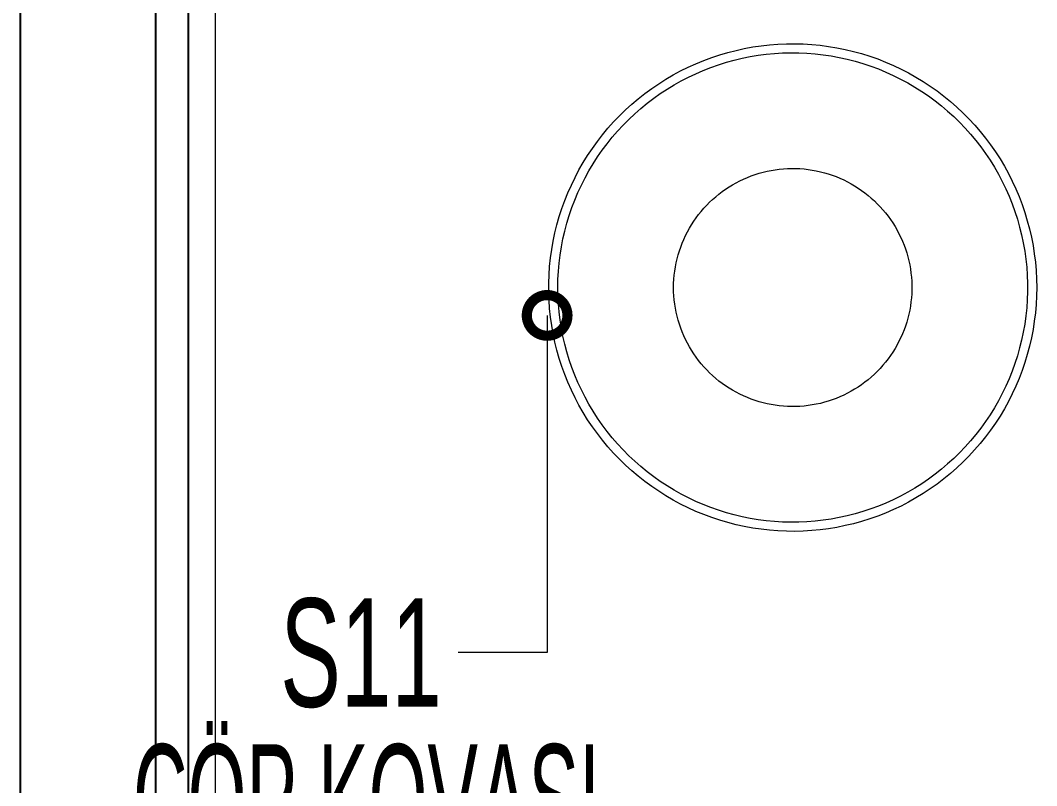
# Model space of a CAD drawing. Header units: centimetres. Extents: x 5488 to 20269, y -31398 to -19684.
# Drawn here: x 13763.68 to 13801.18, y -23185.21 to -23156.96 of the extents above; entities that cross this region are included whole.
import ezdxf
from ezdxf import colors
from ezdxf.entities.mleader import LeaderData, LeaderLine
from ezdxf.math import Vec2, Vec3

# ---------------------------------------------------------------- set-up
doc = ezdxf.new("R2010")
doc.units = ezdxf.units.CM
for name, color, linetype, lineweight in [('xxx_Auto_Kaplama_Ahşap', 34, 'Continuous', 0), ('xxx_Auto_Kaplama_Seramik', 182, 'Continuous', 13), ('xxx_Auto_Konstruksiyon_Metal', 141, 'Continuous', 0), ('xxx_Auto_SIGN_GENERAL', 51, 'Continuous', 0), ('xxx_Auto_Tefris_Tefris', 32, 'Continuous', 15)]:
    doc.layers.add(name, color=color, linetype=linetype, lineweight=lineweight)
doc.layers.add('xxx_Autoxxx_Auto_Duvar_Alcipan', color=51, linetype='Continuous')
doc.styles.add('AUTOBAN', font='')
doc.styles.add('ROMANS', font='romans')
doc.styles.get('AUTOBAN').set_extended_font_data('Helvetica Normal Tr')

# ---------------------------------------------------------------- blocks, each defined once
blk = doc.blocks.new('A$Cd4c68676')
at = {"layer": 'xxx_Auto_Kaplama_Seramik'}
blk.add_lwpolyline([(240.308, -272.436), (240.308, -143.554)], dxfattribs=at)
at = {"layer": 'xxx_Autoxxx_Auto_Duvar_Alcipan'}
for points in [[(233.108, -272.436), (233.107, -142.354)], [(238.108, -272.436), (238.108, -142.354)], [(239.308, -272.436), (239.308, -143.554)]]:
    blk.add_lwpolyline(points, dxfattribs=at)
blk = doc.blocks.new('_DotSmall')
at = {"color": 0, "linetype": 'ByBlock', "const_width": 0.5}
blk.add_lwpolyline([(-0.0625, 0, 1), (0.0625, 0, 1)], format="xyb", close=True, dxfattribs=at)
blk = doc.blocks.new('x2202_Autoban_Istinye Park_Food Hall_PLAN_altlik_20220517$0$2202_Autoban_Istinye Park_Food Hall_PLAN_altlik_20220506$0$S12_plan')
for p, q in [((-2.165, 8.697), (-2.467, 8.617)), ((-1.861, 8.767), (-2.165, 8.697)), ((-1.554, 8.827), (-1.861, 8.767)), ((-1.246, 8.875), (-1.554, 8.827)), ((-0.936, 8.913), (-1.246, 8.875)), ((-0.624, 8.94), (-0.936, 8.913)), ((-0.312, 8.956), (-0.624, 8.94)), ((-0.15, 8.625), (-0.451, 8.615)), ((0, 8.962), (-0.312, 8.956)), ((0.15, 8.625), (-0.15, 8.625)), ((0.312, 8.956), (0, 8.962)), ((0.451, 8.615), (0.15, 8.625)), ((0.624, 8.94), (0.312, 8.956)), ((0.936, 8.913), (0.624, 8.94)), ((1.246, 8.875), (0.936, 8.913)), ((1.554, 8.827), (1.246, 8.875)), ((1.861, 8.767), (1.554, 8.827)), ((2.165, 8.697), (1.861, 8.767)), ((2.467, 8.617), (2.165, 8.697)), ((-3.354, 8.314), (-3.642, 8.192)), ((-3.062, 8.425), (-3.354, 8.314)), ((-2.766, 8.526), (-3.062, 8.425)), ((-2.52, 8.252), (-2.806, 8.159)), ((-2.467, 8.617), (-2.766, 8.526)), ((-2.23, 8.334), (-2.52, 8.252)), ((-1.939, 8.407), (-2.23, 8.334)), ((-1.644, 8.469), (-1.939, 8.407)), ((-1.348, 8.521), (-1.644, 8.469)), ((-1.05, 8.562), (-1.348, 8.521)), ((-0.751, 8.594), (-1.05, 8.562)), ((-0.451, 8.615), (-0.751, 8.594)), ((0.751, 8.594), (0.451, 8.615)), ((1.05, 8.562), (0.751, 8.594)), ((1.348, 8.521), (1.05, 8.562)), ((1.644, 8.469), (1.348, 8.521)), ((1.939, 8.407), (1.644, 8.469)), ((2.23, 8.334), (1.939, 8.407)), ((2.52, 8.252), (2.23, 8.334)), ((2.766, 8.526), (2.467, 8.617)), ((2.806, 8.159), (2.52, 8.252)), ((3.062, 8.425), (2.766, 8.526)), ((3.354, 8.314), (3.062, 8.425)), ((3.642, 8.192), (3.354, 8.314)), ((-4.204, 7.92), (-4.477, 7.769)), ((-3.925, 8.061), (-4.204, 7.92)), ((-3.642, 8.192), (-3.925, 8.061)), ((-3.368, 7.945), (-3.643, 7.823)), ((-3.089, 8.057), (-3.368, 7.945)), ((-2.806, 8.159), (-3.089, 8.057)), ((3.089, 8.057), (2.806, 8.159)), ((3.368, 7.945), (3.089, 8.057)), ((3.643, 7.823), (3.368, 7.945)), ((3.925, 8.061), (3.642, 8.192)), ((4.204, 7.92), (3.925, 8.061)), ((4.477, 7.769), (4.204, 7.92)), ((-4.746, 7.609), (-5.008, 7.44)), ((-4.477, 7.769), (-4.746, 7.609)), ((-4.179, 7.552), (-4.44, 7.402)), ((-3.913, 7.692), (-4.179, 7.552)), ((-3.643, 7.823), (-3.913, 7.692)), ((3.913, 7.692), (3.643, 7.823)), ((4.179, 7.552), (3.913, 7.692)), ((4.44, 7.402), (4.179, 7.552)), ((4.746, 7.609), (4.477, 7.769)), ((5.008, 7.44), (4.746, 7.609)), ((-5.265, 7.261), (-5.515, 7.074)), ((-5.008, 7.44), (-5.265, 7.261)), ((-4.696, 7.244), (-4.946, 7.076)), ((-4.44, 7.402), (-4.696, 7.244)), ((4.696, 7.244), (4.44, 7.402)), ((4.946, 7.076), (4.696, 7.244)), ((5.265, 7.261), (5.008, 7.44)), ((5.515, 7.074), (5.265, 7.261)), ((-5.758, 6.878), (-5.995, 6.674)), ((-5.515, 7.074), (-5.758, 6.878)), ((-5.19, 6.9), (-5.427, 6.716)), ((-4.946, 7.076), (-5.19, 6.9)), ((5.19, 6.9), (4.946, 7.076)), ((5.427, 6.716), (5.19, 6.9)), ((5.758, 6.879), (5.515, 7.074)), ((5.995, 6.675), (5.758, 6.879)), ((-6.224, 6.462), (-6.446, 6.242)), ((-5.995, 6.674), (-6.224, 6.462)), ((-5.659, 6.523), (-5.883, 6.323)), ((-5.427, 6.716), (-5.659, 6.523)), ((5.659, 6.523), (5.427, 6.716)), ((5.883, 6.323), (5.659, 6.523)), ((6.224, 6.462), (5.995, 6.675)), ((6.446, 6.243), (6.224, 6.462)), ((-6.66, 6.015), (-6.866, 5.78)), ((-6.446, 6.242), (-6.66, 6.015)), ((-6.1, 6.115), (-6.31, 5.9)), ((-5.883, 6.323), (-6.1, 6.115)), ((6.1, 6.115), (5.883, 6.323)), ((6.31, 5.9), (6.1, 6.115)), ((6.66, 6.015), (6.446, 6.243)), ((6.866, 5.78), (6.66, 6.015)), ((-6.866, 5.78), (-7.064, 5.538)), ((-6.512, 5.677), (-6.707, 5.448)), ((-6.31, 5.9), (-6.512, 5.677)), ((6.512, 5.677), (6.31, 5.9)), ((6.707, 5.448), (6.512, 5.677)), ((7.064, 5.538), (6.866, 5.78)), ((-7.253, 5.29), (-7.434, 5.035)), ((-7.064, 5.538), (-7.253, 5.29)), ((-6.707, 5.448), (-6.893, 5.212)), ((6.893, 5.212), (6.707, 5.448)), ((7.254, 5.29), (7.064, 5.538)), ((7.434, 5.035), (7.254, 5.29)), ((-7.434, 5.035), (-7.606, 4.774)), ((-7.071, 4.969), (-7.241, 4.721)), ((-6.893, 5.212), (-7.071, 4.969)), ((7.071, 4.969), (6.893, 5.212)), ((7.241, 4.721), (7.071, 4.969)), ((7.606, 4.774), (7.434, 5.035)), ((-7.768, 4.507), (-7.921, 4.234)), ((-7.606, 4.774), (-7.768, 4.507)), ((-7.241, 4.721), (-7.401, 4.467)), ((7.401, 4.467), (7.241, 4.721)), ((7.768, 4.507), (7.606, 4.774)), ((7.921, 4.235), (7.768, 4.507)), ((-7.921, 4.234), (-8.065, 3.957)), ((-7.553, 4.207), (-7.696, 3.942)), ((-7.401, 4.467), (-7.553, 4.207)), ((-1.278, 4.167), (-1.423, 4.12)), ((-1.131, 4.209), (-1.278, 4.167)), ((-0.983, 4.245), (-1.131, 4.209)), ((-0.834, 4.277), (-0.983, 4.245)), ((-0.684, 4.303), (-0.834, 4.277)), ((-0.533, 4.324), (-0.684, 4.303)), ((-0.381, 4.34), (-0.533, 4.324)), ((-0.229, 4.351), (-0.381, 4.34)), ((-0.076, 4.356), (-0.229, 4.351)), ((0.076, 4.356), (-0.076, 4.356)), ((0.229, 4.351), (0.076, 4.356)), ((0.381, 4.34), (0.229, 4.351)), ((0.533, 4.324), (0.381, 4.34)), ((0.684, 4.303), (0.533, 4.324)), ((0.834, 4.277), (0.684, 4.303)), ((0.983, 4.245), (0.834, 4.277)), ((1.131, 4.209), (0.983, 4.245)), ((1.278, 4.167), (1.131, 4.209)), ((1.423, 4.12), (1.278, 4.167)), ((7.553, 4.207), (7.401, 4.467)), ((7.696, 3.942), (7.553, 4.207)), ((8.065, 3.957), (7.921, 4.235)), ((-8.065, 3.957), (-8.198, 3.675)), ((-7.696, 3.942), (-7.83, 3.673)), ((-2.12, 3.812), (-2.252, 3.736)), ((-1.985, 3.883), (-2.12, 3.812)), ((-1.848, 3.949), (-1.985, 3.883)), ((-1.708, 4.011), (-1.848, 3.949)), ((-1.567, 4.068), (-1.708, 4.011)), ((-1.423, 4.12), (-1.567, 4.068)), ((1.567, 4.068), (1.423, 4.12)), ((1.708, 4.011), (1.567, 4.068)), ((1.848, 3.949), (1.708, 4.011)), ((1.985, 3.883), (1.848, 3.949)), ((2.12, 3.812), (1.985, 3.883)), ((2.252, 3.736), (2.12, 3.812)), ((7.83, 3.673), (7.696, 3.942)), ((8.198, 3.675), (8.065, 3.957)), ((-8.322, 3.388), (-8.436, 3.097)), ((-8.198, 3.675), (-8.322, 3.388)), ((-7.954, 3.399), (-8.068, 3.121)), ((-7.83, 3.673), (-7.954, 3.399)), ((-2.753, 3.388), (-2.87, 3.29)), ((-2.632, 3.481), (-2.753, 3.388)), ((-2.509, 3.57), (-2.632, 3.481)), ((-2.382, 3.655), (-2.509, 3.57)), ((-2.252, 3.736), (-2.382, 3.655)), ((2.382, 3.655), (2.252, 3.736)), ((2.509, 3.57), (2.382, 3.655)), ((2.632, 3.481), (2.509, 3.57)), ((2.753, 3.388), (2.632, 3.481)), ((2.87, 3.29), (2.753, 3.388)), ((7.954, 3.399), (7.83, 3.673)), ((8.068, 3.121), (7.954, 3.399)), ((8.322, 3.388), (8.198, 3.675)), ((8.436, 3.097), (8.322, 3.388)), ((-8.436, 3.097), (-8.54, 2.802)), ((-8.068, 3.121), (-8.173, 2.839)), ((-3.094, 3.083), (-3.201, 2.974)), ((-2.984, 3.188), (-3.094, 3.083)), ((-2.87, 3.29), (-2.984, 3.188)), ((2.984, 3.188), (2.87, 3.29)), ((3.094, 3.083), (2.984, 3.188)), ((3.201, 2.974), (3.094, 3.083)), ((8.173, 2.839), (8.068, 3.121)), ((8.54, 2.802), (8.436, 3.097)), ((-8.54, 2.802), (-8.633, 2.504)), ((-8.173, 2.839), (-8.268, 2.553)), ((-3.496, 2.625), (-3.587, 2.502)), ((-3.402, 2.744), (-3.496, 2.625)), ((-3.303, 2.861), (-3.402, 2.744)), ((-3.201, 2.974), (-3.303, 2.861)), ((3.303, 2.861), (3.201, 2.974)), ((3.402, 2.744), (3.303, 2.861)), ((3.496, 2.625), (3.402, 2.744)), ((3.587, 2.502), (3.496, 2.625)), ((8.268, 2.553), (8.173, 2.839)), ((8.633, 2.504), (8.54, 2.802)), ((-8.633, 2.504), (-8.716, 2.203)), ((-8.353, 2.265), (-8.428, 1.974)), ((-8.268, 2.553), (-8.353, 2.265)), ((-3.673, 2.376), (-3.754, 2.247)), ((-3.587, 2.502), (-3.673, 2.376)), ((3.673, 2.376), (3.587, 2.502)), ((3.754, 2.247), (3.673, 2.376)), ((8.353, 2.265), (8.268, 2.553)), ((8.428, 1.974), (8.353, 2.265)), ((8.717, 2.203), (8.633, 2.504)), ((-8.789, 1.899), (-8.851, 1.593)), ((-8.716, 2.203), (-8.789, 1.899)), ((-8.428, 1.974), (-8.492, 1.68)), ((-3.904, 1.981), (-3.971, 1.844)), ((-3.831, 2.115), (-3.904, 1.981)), ((-3.754, 2.247), (-3.831, 2.115)), ((3.831, 2.115), (3.754, 2.247)), ((3.904, 1.981), (3.831, 2.115)), ((3.971, 1.844), (3.904, 1.981)), ((8.492, 1.68), (8.428, 1.974)), ((8.789, 1.899), (8.717, 2.203)), ((8.851, 1.593), (8.789, 1.899)), ((-8.851, 1.593), (-8.902, 1.285)), ((-8.492, 1.68), (-8.547, 1.384)), ((-4.092, 1.564), (-4.145, 1.421)), ((-4.034, 1.705), (-4.092, 1.564)), ((-3.971, 1.844), (-4.034, 1.705)), ((4.034, 1.705), (3.971, 1.844)), ((4.092, 1.564), (4.034, 1.705)), ((4.145, 1.421), (4.092, 1.564)), ((8.547, 1.384), (8.492, 1.68)), ((8.902, 1.285), (8.851, 1.593)), ((-8.902, 1.285), (-8.943, 0.975)), ((-8.547, 1.384), (-8.591, 1.087)), ((-4.237, 1.13), (-4.275, 0.982)), ((-4.194, 1.276), (-4.237, 1.13)), ((-4.145, 1.421), (-4.194, 1.276)), ((4.194, 1.276), (4.145, 1.421)), ((4.237, 1.13), (4.194, 1.276)), ((4.275, 0.982), (4.237, 1.13)), ((8.591, 1.087), (8.547, 1.384)), ((8.943, 0.975), (8.902, 1.285)), ((-8.943, 0.975), (-8.972, 0.664)), ((-8.625, 0.788), (-8.649, 0.488)), ((-8.591, 1.087), (-8.625, 0.788)), ((-4.308, 0.833), (-4.335, 0.683)), ((-4.275, 0.982), (-4.308, 0.833)), ((4.308, 0.833), (4.275, 0.982)), ((4.335, 0.683), (4.308, 0.833)), ((8.625, 0.788), (8.591, 1.087)), ((8.649, 0.488), (8.625, 0.788)), ((8.973, 0.664), (8.943, 0.975)), ((-8.972, 0.664), (-8.991, 0.352)), ((-8.649, 0.488), (-8.662, 0.187)), ((-4.375, 0.381), (-4.387, 0.229)), ((-4.358, 0.532), (-4.375, 0.381)), ((-4.335, 0.683), (-4.358, 0.532)), ((4.358, 0.532), (4.335, 0.683)), ((4.375, 0.381), (4.358, 0.532)), ((4.387, 0.229), (4.375, 0.381)), ((8.662, 0.187), (8.649, 0.488)), ((8.992, 0.352), (8.973, 0.664)), ((-8.991, 0.352), (-9, 0.04)), ((-9, 0.04), (-8.997, -0.272)), ((-8.662, 0.187), (-8.664, -0.113)), ((-4.393, 0.076), (-4.395, -0.076)), ((-4.387, 0.229), (-4.393, 0.076)), ((4.393, 0.076), (4.387, 0.229)), ((4.395, -0.076), (4.393, 0.076)), ((8.664, -0.113), (8.662, 0.187)), ((9, 0.04), (8.992, 0.352)), ((8.997, -0.272), (9, 0.04)), ((-8.997, -0.272), (-8.983, -0.585)), ((-8.664, -0.113), (-8.656, -0.414)), ((-4.395, -0.076), (-4.391, -0.229)), ((-4.391, -0.229), (-4.381, -0.381)), ((4.381, -0.381), (4.391, -0.229)), ((4.391, -0.229), (4.395, -0.076)), ((8.656, -0.414), (8.664, -0.113)), ((8.983, -0.584), (8.997, -0.272)), ((-8.983, -0.585), (-8.959, -0.896)), ((-8.656, -0.414), (-8.638, -0.714)), ((-8.638, -0.714), (-8.609, -1.014)), ((-4.381, -0.381), (-4.367, -0.533)), ((-4.367, -0.533), (-4.347, -0.684)), ((-4.347, -0.684), (-4.322, -0.835)), ((4.322, -0.835), (4.347, -0.684)), ((4.347, -0.684), (4.367, -0.533)), ((4.367, -0.533), (4.381, -0.381)), ((8.609, -1.014), (8.638, -0.714)), ((8.638, -0.714), (8.656, -0.414)), ((8.959, -0.896), (8.983, -0.584)), ((-8.959, -0.896), (-8.924, -1.206)), ((-8.609, -1.014), (-8.57, -1.312)), ((-4.322, -0.835), (-4.292, -0.984)), ((-4.292, -0.984), (-4.256, -1.133)), ((4.256, -1.133), (4.292, -0.984)), ((4.292, -0.984), (4.322, -0.835)), ((8.57, -1.312), (8.609, -1.014)), ((8.924, -1.206), (8.959, -0.896)), ((-8.924, -1.206), (-8.878, -1.515)), ((-8.57, -1.312), (-8.521, -1.608)), ((-4.256, -1.133), (-4.216, -1.28)), ((-4.216, -1.28), (-4.17, -1.425)), ((-4.17, -1.425), (-4.12, -1.569)), ((4.12, -1.569), (4.17, -1.425)), ((4.17, -1.425), (4.216, -1.28)), ((4.216, -1.28), (4.256, -1.133)), ((8.521, -1.608), (8.57, -1.312)), ((8.878, -1.515), (8.924, -1.206)), ((-8.878, -1.515), (-8.821, -1.823)), ((-8.821, -1.823), (-8.754, -2.128)), ((-8.521, -1.608), (-8.461, -1.903)), ((-4.12, -1.569), (-4.064, -1.711)), ((-4.064, -1.711), (-4.003, -1.851)), ((-4.003, -1.851), (-3.938, -1.989)), ((3.938, -1.989), (4.003, -1.851)), ((4.003, -1.851), (4.064, -1.711)), ((4.064, -1.711), (4.12, -1.569)), ((8.461, -1.903), (8.521, -1.608)), ((8.754, -2.128), (8.821, -1.823)), ((8.821, -1.823), (8.878, -1.515)), ((-8.754, -2.128), (-8.676, -2.43)), ((-8.461, -1.903), (-8.392, -2.196)), ((-8.392, -2.196), (-8.312, -2.486)), ((-3.938, -1.989), (-3.868, -2.125)), ((-3.868, -2.125), (-3.793, -2.258)), ((3.793, -2.258), (3.868, -2.125)), ((3.868, -2.125), (3.938, -1.989)), ((8.312, -2.486), (8.392, -2.196)), ((8.392, -2.196), (8.461, -1.903)), ((8.676, -2.43), (8.754, -2.128)), ((-8.676, -2.43), (-8.588, -2.73)), ((-8.312, -2.486), (-8.222, -2.773)), ((-3.793, -2.258), (-3.714, -2.388)), ((-3.714, -2.388), (-3.63, -2.515)), ((-3.63, -2.515), (-3.542, -2.64)), ((3.542, -2.64), (3.63, -2.515)), ((3.63, -2.515), (3.714, -2.388)), ((3.714, -2.388), (3.793, -2.258)), ((8.222, -2.773), (8.312, -2.486)), ((8.588, -2.73), (8.676, -2.43)), ((-8.588, -2.73), (-8.489, -3.026)), ((-8.222, -2.773), (-8.122, -3.056)), ((-3.542, -2.64), (-3.45, -2.761)), ((-3.45, -2.761), (-3.353, -2.879)), ((-3.353, -2.879), (-3.252, -2.994)), ((-3.252, -2.994), (-3.148, -3.105)), ((3.148, -3.105), (3.252, -2.994)), ((3.252, -2.994), (3.353, -2.879)), ((3.353, -2.879), (3.45, -2.761)), ((3.45, -2.761), (3.542, -2.64)), ((8.122, -3.056), (8.222, -2.773)), ((8.489, -3.026), (8.588, -2.73)), ((-8.489, -3.026), (-8.38, -3.319)), ((-8.38, -3.319), (-8.261, -3.608)), ((-8.122, -3.056), (-8.012, -3.337)), ((-8.012, -3.337), (-7.893, -3.613)), ((-3.148, -3.105), (-3.039, -3.212)), ((-3.039, -3.212), (-2.927, -3.316)), ((-2.927, -3.316), (-2.812, -3.416)), ((2.812, -3.416), (2.927, -3.316)), ((2.927, -3.316), (3.039, -3.212)), ((3.039, -3.212), (3.148, -3.105)), ((7.893, -3.613), (8.012, -3.337)), ((8.012, -3.337), (8.122, -3.056)), ((8.262, -3.608), (8.381, -3.319)), ((8.381, -3.319), (8.489, -3.026)), ((-8.261, -3.608), (-8.133, -3.893)), ((-7.893, -3.613), (-7.764, -3.884)), ((-2.812, -3.416), (-2.693, -3.511)), ((-2.693, -3.511), (-2.571, -3.603)), ((-2.571, -3.603), (-2.446, -3.69)), ((-2.446, -3.69), (-2.317, -3.772)), ((2.317, -3.772), (2.446, -3.69)), ((2.446, -3.69), (2.571, -3.603)), ((2.571, -3.603), (2.693, -3.511)), ((2.693, -3.511), (2.812, -3.416)), ((7.764, -3.884), (7.893, -3.613)), ((8.133, -3.893), (8.262, -3.608)), ((-8.133, -3.893), (-7.994, -4.173)), ((-7.764, -3.884), (-7.626, -4.152)), ((-2.317, -3.772), (-2.186, -3.85)), ((-2.186, -3.85), (-2.053, -3.924)), ((-2.053, -3.924), (-1.917, -3.993)), ((-1.917, -3.993), (-1.778, -4.057)), ((-1.778, -4.057), (-1.638, -4.116)), ((-1.638, -4.116), (-1.495, -4.171)), ((1.495, -4.171), (1.638, -4.116)), ((1.638, -4.116), (1.778, -4.057)), ((1.778, -4.057), (1.917, -3.993)), ((1.917, -3.993), (2.053, -3.924)), ((2.053, -3.924), (2.186, -3.85)), ((2.186, -3.85), (2.317, -3.772)), ((7.626, -4.152), (7.764, -3.884)), ((7.994, -4.173), (8.133, -3.893)), ((-7.994, -4.173), (-7.846, -4.448)), ((-7.846, -4.448), (-7.688, -4.717)), ((-7.626, -4.152), (-7.478, -4.414)), ((-7.478, -4.414), (-7.322, -4.671)), ((-1.495, -4.171), (-1.351, -4.22)), ((-1.351, -4.22), (-1.205, -4.265)), ((-1.205, -4.265), (-1.057, -4.304)), ((-1.057, -4.304), (-0.909, -4.338)), ((-0.909, -4.338), (-0.759, -4.367)), ((-0.759, -4.367), (-0.608, -4.391)), ((-0.608, -4.391), (-0.457, -4.409)), ((-0.457, -4.409), (-0.305, -4.422)), ((-0.305, -4.422), (-0.153, -4.43)), ((-0.153, -4.43), (0, -4.433)), ((0, -4.433), (0.153, -4.43)), ((0.153, -4.43), (0.305, -4.422)), ((0.305, -4.422), (0.457, -4.409)), ((0.457, -4.409), (0.608, -4.391)), ((0.608, -4.391), (0.759, -4.367)), ((0.759, -4.367), (0.909, -4.338)), ((0.909, -4.338), (1.057, -4.304)), ((1.057, -4.304), (1.205, -4.265)), ((1.205, -4.265), (1.351, -4.22)), ((1.351, -4.22), (1.495, -4.171)), ((7.322, -4.671), (7.478, -4.414)), ((7.478, -4.414), (7.626, -4.152)), ((7.688, -4.717), (7.846, -4.448)), ((7.846, -4.448), (7.994, -4.173)), ((-7.688, -4.717), (-7.521, -4.981)), ((-7.322, -4.671), (-7.157, -4.922)), ((7.157, -4.922), (7.322, -4.671)), ((7.521, -4.981), (7.688, -4.717)), ((-7.521, -4.981), (-7.345, -5.239)), ((-7.345, -5.239), (-7.16, -5.491)), ((-7.157, -4.922), (-6.983, -5.167)), ((-6.983, -5.167), (-6.801, -5.407)), ((6.801, -5.407), (6.983, -5.167)), ((6.983, -5.167), (7.157, -4.922)), ((7.16, -5.491), (7.345, -5.239)), ((7.345, -5.239), (7.521, -4.981)), ((-7.16, -5.491), (-6.966, -5.736)), ((-6.801, -5.407), (-6.61, -5.64)), ((6.61, -5.64), (6.801, -5.407)), ((6.966, -5.736), (7.16, -5.491)), ((-6.966, -5.736), (-6.764, -5.975)), ((-6.764, -5.975), (-6.554, -6.206)), ((-6.61, -5.64), (-6.412, -5.866)), ((-6.412, -5.866), (-6.206, -6.085)), ((6.206, -6.085), (6.412, -5.866)), ((6.412, -5.866), (6.61, -5.64)), ((6.554, -6.206), (6.765, -5.975)), ((6.765, -5.975), (6.966, -5.736)), ((-6.554, -6.206), (-6.336, -6.43)), ((-6.206, -6.085), (-5.992, -6.296)), ((-5.992, -6.296), (-5.772, -6.501)), ((5.772, -6.501), (5.992, -6.296)), ((5.992, -6.296), (6.206, -6.085)), ((6.336, -6.43), (6.554, -6.206)), ((-6.336, -6.43), (-6.11, -6.646)), ((-6.11, -6.646), (-5.877, -6.854)), ((-5.772, -6.501), (-5.544, -6.697)), ((-5.544, -6.697), (-5.309, -6.885)), ((5.309, -6.885), (5.544, -6.697)), ((5.544, -6.697), (5.772, -6.501)), ((5.878, -6.854), (6.111, -6.646)), ((6.111, -6.646), (6.336, -6.43)), ((-5.877, -6.854), (-5.637, -7.054)), ((-5.637, -7.054), (-5.39, -7.245)), ((-5.309, -6.885), (-5.068, -7.065)), ((-5.068, -7.065), (-4.822, -7.237)), ((4.822, -7.237), (5.068, -7.065)), ((5.068, -7.065), (5.309, -6.885)), ((5.391, -7.245), (5.638, -7.054)), ((5.638, -7.054), (5.878, -6.854)), ((-5.39, -7.245), (-5.137, -7.428)), ((-5.137, -7.428), (-4.878, -7.602)), ((-4.822, -7.237), (-4.569, -7.4)), ((-4.569, -7.4), (-4.311, -7.554)), ((4.311, -7.554), (4.569, -7.4)), ((4.569, -7.4), (4.822, -7.237)), ((4.878, -7.602), (5.137, -7.428)), ((5.137, -7.428), (5.391, -7.245)), ((-4.878, -7.602), (-4.612, -7.766)), ((-4.612, -7.766), (-4.341, -7.922)), ((-4.311, -7.554), (-4.047, -7.699)), ((-4.047, -7.699), (-3.779, -7.835)), ((-3.779, -7.835), (-3.506, -7.962)), ((3.506, -7.962), (3.779, -7.835)), ((3.779, -7.835), (4.047, -7.699)), ((4.047, -7.699), (4.311, -7.554)), ((4.341, -7.922), (4.612, -7.766)), ((4.612, -7.766), (4.878, -7.602)), ((-4.341, -7.922), (-4.065, -8.068)), ((-4.065, -8.068), (-3.784, -8.204)), ((-3.784, -8.204), (-3.498, -8.33)), ((-3.506, -7.962), (-3.229, -8.079)), ((-3.229, -8.079), (-2.948, -8.186)), ((-2.948, -8.186), (-2.663, -8.283)), ((2.663, -8.283), (2.948, -8.186)), ((2.948, -8.186), (3.229, -8.079)), ((3.229, -8.079), (3.506, -7.962)), ((3.498, -8.33), (3.784, -8.204)), ((3.784, -8.204), (4.065, -8.068)), ((4.065, -8.068), (4.341, -7.922)), ((-3.498, -8.33), (-3.208, -8.447)), ((-3.208, -8.447), (-2.914, -8.553)), ((-2.914, -8.553), (-2.617, -8.649)), ((-2.663, -8.283), (-2.375, -8.371)), ((-2.375, -8.371), (-2.085, -8.448)), ((-2.085, -8.448), (-1.792, -8.515)), ((-1.792, -8.515), (-1.496, -8.572)), ((-1.496, -8.572), (-1.199, -8.619)), ((-1.199, -8.619), (-0.901, -8.656)), ((0.901, -8.656), (1.199, -8.619)), ((1.199, -8.619), (1.496, -8.572)), ((1.496, -8.572), (1.792, -8.515)), ((1.792, -8.515), (2.085, -8.448)), ((2.085, -8.448), (2.375, -8.371)), ((2.375, -8.371), (2.663, -8.283)), ((2.617, -8.649), (2.915, -8.553)), ((2.915, -8.553), (3.208, -8.447)), ((3.208, -8.447), (3.498, -8.33)), ((-2.617, -8.649), (-2.317, -8.735)), ((-2.317, -8.735), (-2.013, -8.81)), ((-2.013, -8.81), (-1.708, -8.875)), ((-1.708, -8.875), (-1.4, -8.928)), ((-1.4, -8.928), (-1.091, -8.972)), ((-1.091, -8.972), (-0.78, -9.004)), ((-0.901, -8.656), (-0.601, -8.682)), ((-0.601, -8.682), (-0.301, -8.697)), ((-0.301, -8.697), (0, -8.703)), ((0, -8.703), (0.301, -8.697)), ((0.301, -8.697), (0.601, -8.682)), ((0.601, -8.682), (0.901, -8.656)), ((0.78, -9.004), (1.091, -8.972)), ((1.091, -8.972), (1.4, -8.928)), ((1.4, -8.928), (1.708, -8.875)), ((1.708, -8.875), (2.014, -8.81)), ((2.014, -8.81), (2.317, -8.735)), ((2.317, -8.735), (2.617, -8.649)), ((-0.78, -9.004), (-0.468, -9.026)), ((-0.468, -9.026), (-0.156, -9.037)), ((-0.156, -9.037), (0.156, -9.037)), ((0.156, -9.037), (0.469, -9.026)), ((0.469, -9.026), (0.78, -9.004))]:
    blk.add_line(p, q)
blk = doc.blocks.new('WC TEFRIS')
at = {"layer": 'xxx_Auto_Tefris_Tefris', "xscale": -1, "rotation": 270}
blk.add_blockref('x2202_Autoban_Istinye Park_Food Hall_PLAN_altlik_20220517$0$2202_Autoban_Istinye Park_Food Hall_PLAN_altlik_20220506$0$S12_plan', (-30, 27.5), dxfattribs=at)
blk = doc.blocks.new('A$C1e03b758')
at = {"layer": 'xxx_Auto_SIGN_GENERAL', "color": 12, "insert": (260.444, -733.463), "char_height": 4, "attachment_point": 5, "line_spacing_factor": 0.75, "style": 'ROMANS'}
blk.add_mtext_dynamic_manual_height_columns('{\\fArial|b0|i0|c162|p34;\\W0.5;ÇÖP KOVASI}', width=17.02363, gutter_width=20, heights=[0], dxfattribs=at)
at = {"layer": 'xxx_Auto_SIGN_GENERAL', "color": 12}
ml = blk.add_multileader_mtext('Standard', dxfattribs=at)
ml.set_content('{\\W0.6;S11}', color=12, style='AUTOBAN')
ml.set_leader_properties()
ml.set_arrow_properties(name='DOTSMALL')
ml.build(insert=Vec2(0, 0))
ml.multileader.update_dxf_attribs({"has_text_frame": 1, "dogleg_length": 2.045, "arrow_head_size": 3})
ctx = ml.context
ctx.base_point, ctx.arrow_head_size, ctx.landing_gap_size, ctx.plane_origin = Vec3(257.942, -727.463), 3, 0.6, Vec3(222.144, -644.769)
ctx.text_align_type = 2
notes = []
notes.append((ctx, [(1, (1, 1, 0), (267.109, -727.463), (-1, 0), 3.281, [(0, [(267.109, -715.017)], 0, [])])]))
ctx.mtext.insert, ctx.mtext.width, ctx.mtext.defined_height, ctx.mtext.alignment, ctx.mtext.flow_direction = Vec3(263.228, -725.463), 4.20155, 4.28, 3, 5
for ctx, leaders in notes:
    for number, flags, end, landing, length, lines in leaders:
        leader = LeaderData()
        leader.index, (leader.has_last_leader_line, leader.has_dogleg_vector, leader.attachment_direction) = number, flags
        leader.last_leader_point, leader.dogleg_vector, leader.dogleg_length = Vec3(end), Vec3(landing), length
        for number, points, colour, breaks in lines:
            line = LeaderLine()
            line.index, line.vertices, line.color, line.breaks = number, Vec3.list(points), colors.encode_raw_color(colour), breaks
            leader.lines.append(line)
        ctx.leaders.append(leader)

msp = doc.modelspace()

# ---------------------------------------------------------------- block references
msp.add_blockref('A$Cd4c68676', (13530.577, -22923.935))

# ---------------------------------------------------------------- next in the draw order: block references
at = {"layer": 'xxx_Auto_Kaplama_Ahşap'}
msp.add_blockref('A$C1e03b758', (13516.009, -22452.835), dxfattribs=at)

# ---------------------------------------------------------------- next in the draw order: block references
at = {"layer": 'xxx_Auto_Konstruksiyon_Metal'}
msp.add_blockref('WC TEFRIS', (13822.215, -23194.323), dxfattribs=at)

doc.saveas('drawing.dxf')
